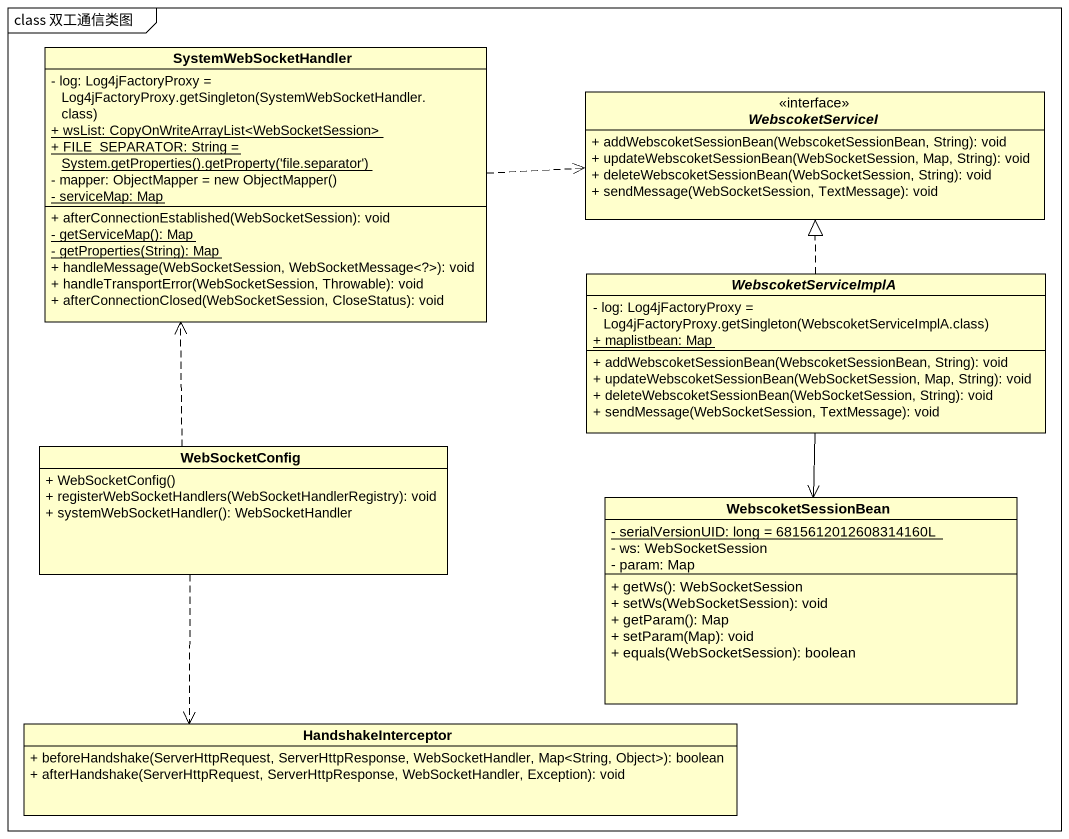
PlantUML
@startuml
mainframe class 双工通信类图
hide circle
hide empty members
skinparam classAttributeIconSize 0
class SystemWebSocketHandler {
  {field} - log: Log4jFactoryProxy = Log4jFactoryProxy.getSingleton(SystemWebSocketHandler.class)
  {static} + wsList: CopyOnWriteArrayList<WebSocketSession>
  {static} {field} + FILE_SEPARATOR: String = System.getProperties().getProperty('file.separator')
  {field} - mapper: ObjectMapper = new ObjectMapper()
  {static} - serviceMap: Map
  + afterConnectionEstablished(WebSocketSession): void
  {static} - getServiceMap(): Map
  {static} - getProperties(String): Map
  + handleMessage(WebSocketSession, WebSocketMessage<?>): void
  + handleTransportError(WebSocketSession, Throwable): void
  + afterConnectionClosed(WebSocketSession, CloseStatus): void
}
interface WebscoketServiceI <<interface>> {
  + addWebscoketSessionBean(WebscoketSessionBean, String): void
  + updateWebscoketSessionBean(WebSocketSession, Map, String): void
  + deleteWebscoketSessionBean(WebSocketSession, String): void
  + sendMessage(WebSocketSession, TextMessage): void
}
abstract class WebscoketServiceImplA {
  {field} - log: Log4jFactoryProxy = Log4jFactoryProxy.getSingleton(WebscoketServiceImplA.class)
  {static} + maplistbean: Map
  + addWebscoketSessionBean(WebscoketSessionBean, String): void
  + updateWebscoketSessionBean(WebSocketSession, Map, String): void
  + deleteWebscoketSessionBean(WebSocketSession, String): void
  + sendMessage(WebSocketSession, TextMessage): void
}
class WebSocketConfig {
  + WebSocketConfig()
  + registerWebSocketHandlers(WebSocketHandlerRegistry): void
  + systemWebSocketHandler(): WebSocketHandler
}
class WebscoketSessionBean {
  {static} - serialVersionUID: long = 6815612012608314160L
  - ws: WebSocketSession
  - param: Map
  + getWs(): WebSocketSession
  + setWs(WebSocketSession): void
  + getParam(): Map
  + setParam(Map): void
  + equals(WebSocketSession): boolean
}
class HandshakeInterceptor {
  + beforeHandshake(ServerHttpRequest, ServerHttpResponse, WebSocketHandler, Map<String, Object>): boolean
  + afterHandshake(ServerHttpRequest, ServerHttpResponse, WebSocketHandler, Exception): void
}
SystemWebSocketHandler .right.> WebscoketServiceI
WebscoketServiceImplA .up.|> WebscoketServiceI
WebscoketServiceImplA --> WebscoketSessionBean
WebSocketConfig .up.> SystemWebSocketHandler
WebSocketConfig ..> HandshakeInterceptor
@enduml
